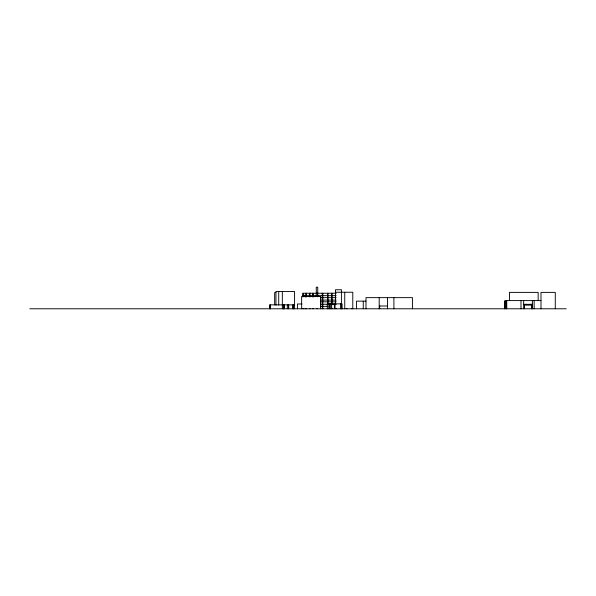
<?xml version="1.0" encoding="UTF-8"?>
<svg xmlns="http://www.w3.org/2000/svg" width="596" height="596" viewBox="0 0 596 596"><rect width="100%" height="100%" fill="white"/><g stroke="black" fill="none" stroke-linecap="round" stroke-linejoin="round"><path stroke-width="0.89" d="M335.496 292.241L352.787 292.241L352.787 308.78M275.948 292.554L274.644 292.554L274.644 304.802M336.211 293.239L302.761 293.239L302.761 296.875M302.761 295.668L336.211 295.668M320.417 297.665L336.211 297.665M320.417 300.093L336.211 300.093M540.997 300.585L504.819 300.585L504.819 308.78L504.797 301.77L506.6 301.77L506.585 308.78M365.951 301.136L356.468 301.136L356.468 308.78M320.417 301.822L336.211 301.822M301.971 303.982L297.449 303.982L297.449 308.78M320.417 304.251L336.211 304.251M523.616 304.31L532.429 304.31L532.407 308.78L532.377 300.585M294.573 304.869L269.772 304.869L269.772 308.78M524.502 305.122L531.55 305.122M379.212 306.001L387.452 306.001M320.417 306.351L327.845 306.351M302.761 308.683L303.282 308.683M305.063 308.683L305.629 308.683M305.964 308.683L306.53 308.683M309.406 308.683L309.995 308.683M312.654 308.683L313.25 308.683M317.02 308.683L317.608 308.683M322.838 308.683L322.242 308.683L322.242 293.239M327.502 308.683L328.098 308.683M331.57 308.683L332.158 308.683M335.928 308.683L336.524 308.683M341.158 308.683L341.754 308.683M346.418 308.683L347.014 308.683M351.484 308.683L352.012 308.683M29.8 308.78L566.2 308.78M555.286 308.78L555.286 292.383L540.997 292.383L540.997 308.78M538.151 300.585L538.151 292.383L509.468 292.383L509.468 300.585M534.15 300.585L534.15 308.78M531.52 304.31L531.535 308.78M531.505 304.31L531.505 308.78M524.502 304.31L524.532 308.78M523.646 300.585L523.646 308.78M521.001 300.585L521.001 308.78M506.704 300.585L506.704 308.78M505.006 301.77L505.006 308.78M412.425 308.78L412.425 297.642L365.981 297.642L365.981 308.78M393.896 297.642L393.896 308.78M387.452 297.642L387.452 308.78M379.697 305.383L379.697 308.78M379.212 297.642L379.212 308.78M363.262 301.136L363.262 308.78M344.741 292.241L344.741 308.78M341.925 308.78L341.925 303.863L327.271 303.863L327.323 308.78M341.754 303.863L341.702 308.78M341.404 304.191L341.404 289.738L335.496 289.738L335.496 304.191M340.577 303.863L340.577 308.78M335.071 303.863L335.071 308.78M334.401 303.863L334.401 308.78M332.136 293.239L332.136 304.139M331.704 303.863L331.704 308.78M331.57 293.239L331.57 304.139M330.691 303.863L330.691 308.78M329.29 303.863L329.29 308.78M328.955 303.863L328.955 308.78M328.076 293.239L328.076 304.139M327.524 295.057L327.524 297.784M327.524 300.511L327.524 302.328M327.502 293.239L327.502 304.139M322.816 293.239L322.816 308.683M320.551 308.78L320.551 296.421L301.636 296.421L301.636 308.78M317.735 296.421L317.735 287.22L316.275 287.22L316.275 296.421M317.586 293.239L317.608 296.875M313.25 295.057L313.25 296.875M313.22 293.239L313.22 296.875M312.654 293.239L312.676 296.875M309.972 293.239L309.995 296.875M309.406 293.239L309.428 296.875M306.53 293.239L306.53 296.875M305.964 293.239L305.964 296.875M305.629 295.057L305.629 296.875M305.063 295.057L305.063 296.875M303.282 293.239L303.282 296.875M294.573 308.78L294.573 291.481L275.948 291.481L275.948 305.145M293.5 304.869L293.5 308.78M293.478 304.869L293.478 308.78M288.65 304.869L288.65 308.78M288.62 304.869L288.583 308.78M287.332 304.869L287.332 308.78M284.106 304.869L284.173 308.78M283.942 304.869L284.001 308.78M283.45 304.869L283.45 308.78M283.361 304.869L283.391 308.78M282.333 291.481L282.333 308.78M278.712 291.481L278.712 305.145M270.316 304.869L270.316 308.78M270.107 304.869L270.107 308.78M292.986 308.78L293.016 304.869L292.927 308.78"/></g></svg>
